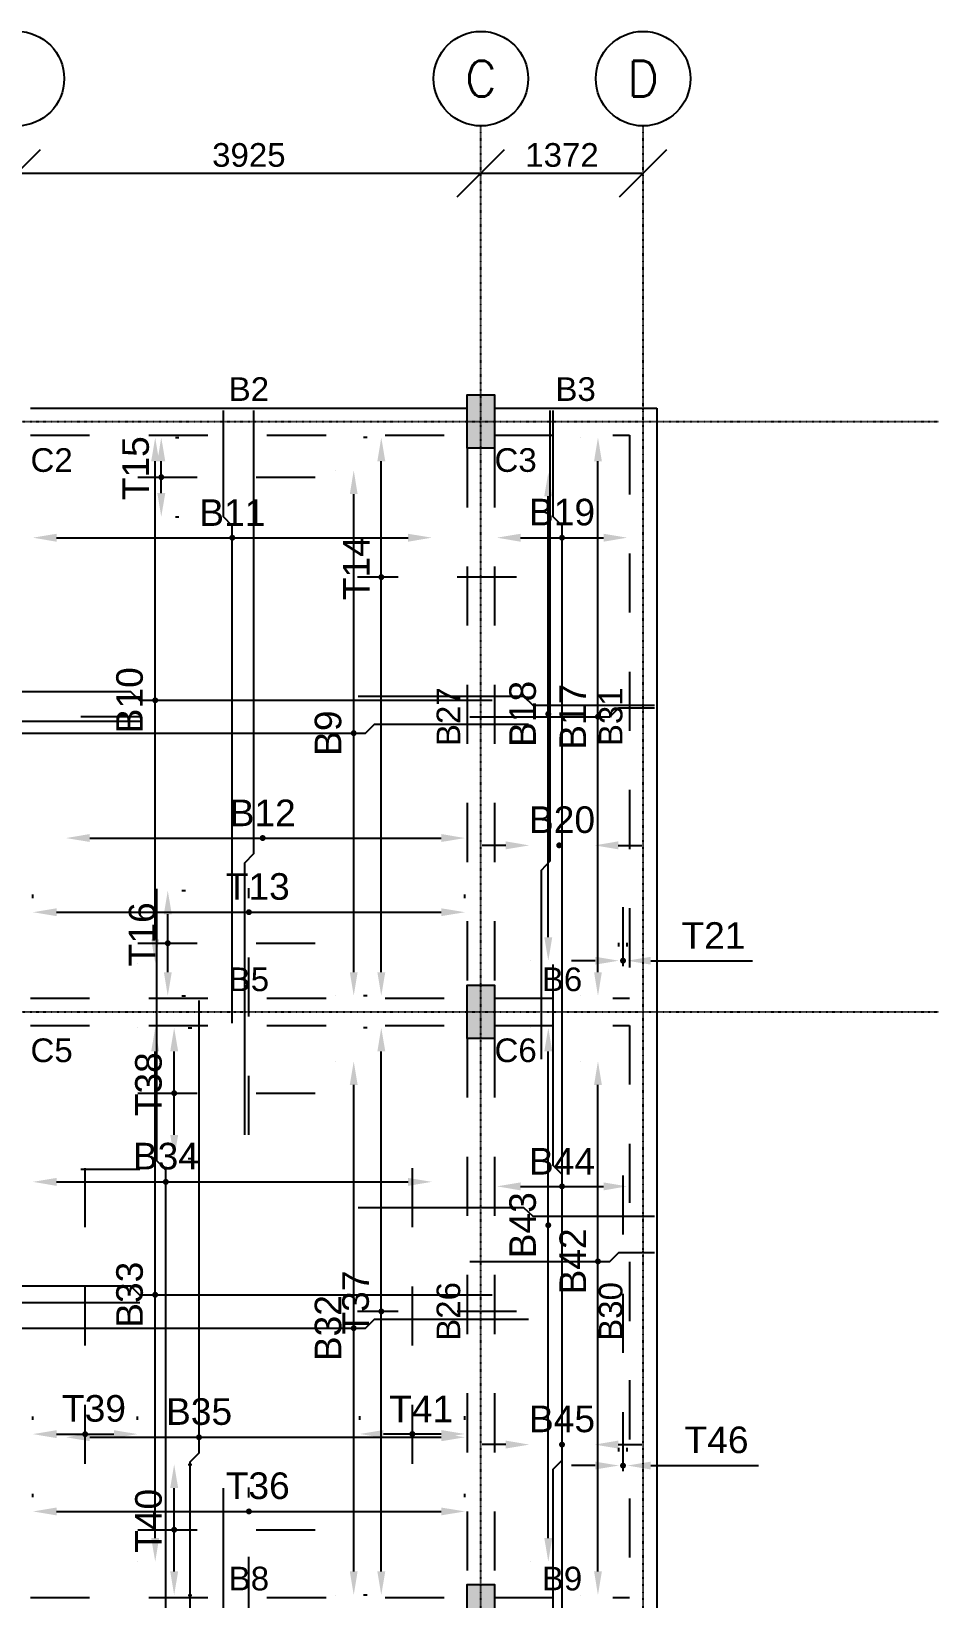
# Model space of a CAD drawing. Header units: inches. Extents: x -816171 to 9366335, y -450961 to 689132.
# Drawn here: x 6935482 to 6943157, y 270233 to 283486 of the extents above; entities that cross this region are included whole.
import ezdxf
from ezdxf.enums import TextEntityAlignment as Align

# ---------------------------------------------------------------- set-up
doc = ezdxf.new("R2010")
doc.units = ezdxf.units.IN
doc.header["$MEASUREMENT"] = 0
doc.linetypes.add('SCCenter', pattern=[1.2, 0.5, -0.3, 0.1, -0.3])
doc.linetypes.add('SCHidden', pattern=[1000, 500, -500])
for name, color, linetype in [('Beam', 3, 'Continuous'), ('Beam Nos', 7, 'Continuous'), ('Column', 2, 'Continuous'), ('Column Nos', 7, 'Continuous'), ('Dimension', 31, 'Continuous'), ('Grid Line', 8, 'Continuous'), ('Reinforcement', 130, 'Continuous')]:
    doc.layers.add(name, color=color, linetype=linetype)
doc.styles.add('SC-BBS1', font='SansSerif')
doc.styles.add('SC-BBS2', font='SansSerif')
doc.styles.add('SC-SansSerif', font='SansSerif')
doc.styles.get("Standard").update_dxf_attribs({"font": 'txt.shx'})
doc.dimstyles.new('SCBBSDimStyl', dxfattribs={"dimtxt": 225, "dimasz": 200, "dimexe": 150, "dimexo": 150, "dimgap": 100, "dimtad": 1, "dimtoh": 1, "dimdec": 0, "dimzin": 0, "dimdsep": 46, "dimtxsty": 'SC-SansSerif', "dimcen": 0.09, "dimclrd": 8, "dimclre": 8, "dimclrt": 31, "dimadec": 0, "dimazin": 0, "dimtfac": 1, "dimtdec": 0, "dimtix": 1, "dimtofl": 0, "dimtmove": 0, "dimatfit": 3, "dimfxl": 1, "dimtolj": 1, "dimtzin": 0, "dimarcsym": 0})
doc.dimstyles.new('SCGridlineDim', dxfattribs={"dimtxt": 200, "dimasz": 0.18, "dimexe": 75, "dimexo": 75, "dimgap": 50, "dimtad": 1, "dimtoh": 1, "dimdec": 0, "dimzin": 0, "dimdsep": 46, "dimtxsty": 'SC-BBS2', "dimtsz": 200, "dimcen": 0.09, "dimclrd": 8, "dimclre": 8, "dimclrt": 31, "dimadec": 0, "dimazin": 0, "dimtfac": 1, "dimtdec": 0, "dimtix": 1, "dimtofl": 0, "dimtmove": 0, "dimatfit": 3, "dimfxl": 1, "dimtolj": 1, "dimtzin": 0, "dimarcsym": 0})

# ---------------------------------------------------------------- blocks, each defined once
blk = doc.blocks.new('*D2691')
at = {"layer": 'DEFPOINTS', "color": 0, "transparency": 16777216}
for p in [(6931436, 282286), (6935360, 282286), (6935360, 282286)]:
    blk.add_point(p, dxfattribs=at)
at = {"layer": 'Grid Line', "color": 8, "lineweight": -2, "transparency": 16777216}
for p, q in [((6931236, 282086), (6931636, 282486)), ((6935160, 282086), (6935560, 282486)), ((6931436, 282286), (6935360, 282286))]:
    blk.add_line(p, q, dxfattribs=at)
at = {"layer": 'Grid Line', "color": 31, "transparency": 16777216, "insert": (6933398, 282439), "char_height": 200, "attachment_point": 5, "style": 'SC-BBS2'}
blk.add_mtext('\\A1;3924', dxfattribs=at)
blk = doc.blocks.new('*D2692')
at = {"layer": 'DEFPOINTS', "color": 0, "transparency": 16777216}
for p in [(6935360, 282286), (6939285, 282286), (6939285, 282286)]:
    blk.add_point(p, dxfattribs=at)
at = {"layer": 'Grid Line', "color": 8, "lineweight": -2, "transparency": 16777216}
for p, q in [((6935160, 282086), (6935560, 282486)), ((6939085, 282086), (6939485, 282486)), ((6935360, 282286), (6939285, 282286))]:
    blk.add_line(p, q, dxfattribs=at)
at = {"layer": 'Grid Line', "color": 31, "transparency": 16777216, "insert": (6937322, 282439), "char_height": 200, "attachment_point": 5, "style": 'SC-BBS2'}
blk.add_mtext('\\A1;3925', dxfattribs=at)
blk = doc.blocks.new('*D2693')
at = {"layer": 'DEFPOINTS', "color": 0, "transparency": 16777216}
for p in [(6939285, 282286), (6940657, 282286), (6940657, 282286)]:
    blk.add_point(p, dxfattribs=at)
at = {"layer": 'Grid Line', "color": 8, "lineweight": -2, "transparency": 16777216}
for p, q in [((6939085, 282086), (6939485, 282486)), ((6940457, 282086), (6940857, 282486)), ((6939285, 282286), (6940657, 282286))]:
    blk.add_line(p, q, dxfattribs=at)
at = {"layer": 'Grid Line', "color": 31, "transparency": 16777216, "insert": (6939971, 282439), "char_height": 200, "attachment_point": 5, "style": 'SC-BBS2'}
blk.add_mtext('\\A1;1372', dxfattribs=at)
blk = doc.blocks.new('*D2698')
at = {"layer": 'DEFPOINTS', "color": 0, "transparency": 16777216}
for p in [(6938209, 279773), (6938209, 279773), (6938209, 275330)]:
    blk.add_point(p, dxfattribs=at)
at = {"layer": 'Dimension', "color": 8, "lineweight": -2, "transparency": 16777216}
for p, q in [((6938059, 279773), (6938059, 279773)), ((6938209, 275530), (6938209, 279573)), ((6938059, 275330), (6938059, 275330))]:
    blk.add_line(p, q, dxfattribs=at)
at = {"layer": 'Dimension', "color": 8, "transparency": 16777216}
for points in [[(6938176, 279573), (6938242, 279573), (6938209, 279773)], [(6938176, 275530), (6938242, 275530), (6938209, 275330)]]:
    blk.add_solid(points, dxfattribs=at)
at = {"layer": 'Dimension', "color": 31, "transparency": 16777216, "insert": (6937993, 277551), "char_height": 225, "attachment_point": 5, "rotation": 90, "style": 'SC-SansSerif'}
blk.add_mtext('\\A1;B9', dxfattribs=at)
blk = doc.blocks.new('*D2699')
at = {"layer": 'DEFPOINTS', "color": 0, "transparency": 16777216}
for p in [(6936530, 280051), (6936530, 280051), (6936530, 275607)]:
    blk.add_point(p, dxfattribs=at)
at = {"layer": 'Dimension', "color": 8, "lineweight": -2, "transparency": 16777216}
for p, q in [((6936380, 280051), (6936380, 280051)), ((6936530, 275807), (6936530, 279851)), ((6936380, 275607), (6936380, 275607))]:
    blk.add_line(p, q, dxfattribs=at)
at = {"layer": 'Dimension', "color": 8, "transparency": 16777216}
for points in [[(6936496, 279851), (6936563, 279851), (6936530, 280051)], [(6936496, 275807), (6936563, 275807), (6936530, 275607)]]:
    blk.add_solid(points, dxfattribs=at)
at = {"layer": 'Dimension', "color": 31, "transparency": 16777216, "insert": (6936314, 277829), "char_height": 225, "attachment_point": 5, "rotation": 90, "style": 'SC-SansSerif'}
blk.add_mtext('\\A1;B10', dxfattribs=at)
blk = doc.blocks.new('*D2700')
at = {"layer": 'DEFPOINTS', "color": 0, "transparency": 16777216}
for p in [(6935495, 279204), (6938869, 279204), (6938869, 279204)]:
    blk.add_point(p, dxfattribs=at)
at = {"layer": 'Dimension', "color": 8, "lineweight": -2, "transparency": 16777216}
blk.add_line((6935695, 279204), (6938669, 279204), dxfattribs=at)
at = {"layer": 'Dimension', "color": 8, "transparency": 16777216}
for points in [[(6935695, 279237), (6935695, 279170), (6935495, 279204)], [(6938669, 279237), (6938669, 279170), (6938869, 279204)]]:
    blk.add_solid(points, dxfattribs=at)
at = {"layer": 'Dimension', "color": 31, "transparency": 16777216, "insert": (6937182, 279416), "char_height": 225, "attachment_point": 5, "style": 'SC-SansSerif'}
blk.add_mtext('\\A1;B11', dxfattribs=at)
blk = doc.blocks.new('*D2701')
at = {"layer": 'DEFPOINTS', "color": 0, "transparency": 16777216}
for p in [(6935776, 276664), (6939150, 276664), (6939150, 276664)]:
    blk.add_point(p, dxfattribs=at)
at = {"layer": 'Dimension', "color": 8, "lineweight": -2, "transparency": 16777216}
blk.add_line((6935976, 276664), (6938950, 276664), dxfattribs=at)
at = {"layer": 'Dimension', "color": 8, "transparency": 16777216}
for points in [[(6935976, 276698), (6935976, 276631), (6935776, 276664)], [(6938950, 276698), (6938950, 276631), (6939150, 276664)]]:
    blk.add_solid(points, dxfattribs=at)
at = {"layer": 'Dimension', "color": 31, "transparency": 16777216, "insert": (6937439, 276877), "char_height": 225, "attachment_point": 5, "style": 'SC-SansSerif'}
blk.add_mtext('\\A1;B12', dxfattribs=at)
blk = doc.blocks.new('*D2702')
at = {"layer": 'DEFPOINTS', "color": 0, "transparency": 16777216}
for p in [(6940275, 280051), (6940275, 280051), (6940275, 275330)]:
    blk.add_point(p, dxfattribs=at)
at = {"layer": 'Dimension', "color": 8, "lineweight": -2, "transparency": 16777216}
for p, q in [((6940125, 280051), (6940125, 280051)), ((6940275, 275530), (6940275, 279851)), ((6940125, 275330), (6940125, 275330))]:
    blk.add_line(p, q, dxfattribs=at)
at = {"layer": 'Dimension', "color": 8, "transparency": 16777216}
for points in [[(6940242, 279851), (6940308, 279851), (6940275, 280051)], [(6940242, 275530), (6940308, 275530), (6940275, 275330)]]:
    blk.add_solid(points, dxfattribs=at)
at = {"layer": 'Dimension', "color": 31, "transparency": 16777216, "insert": (6940062, 277690), "char_height": 225, "attachment_point": 5, "rotation": 90, "style": 'SC-SansSerif'}
blk.add_mtext('\\A1;B17', dxfattribs=at)
blk = doc.blocks.new('*D2703')
at = {"layer": 'DEFPOINTS', "color": 0, "transparency": 16777216}
for p in [(6939855, 279755), (6939855, 279755), (6939855, 275625)]:
    blk.add_point(p, dxfattribs=at)
at = {"layer": 'Dimension', "color": 8, "lineweight": -2, "transparency": 16777216}
for p, q in [((6939705, 279755), (6939705, 279755)), ((6939855, 275825), (6939855, 279555)), ((6939705, 275625), (6939705, 275625))]:
    blk.add_line(p, q, dxfattribs=at)
at = {"layer": 'Dimension', "color": 8, "transparency": 16777216}
for points in [[(6939821, 279555), (6939888, 279555), (6939855, 279755)], [(6939821, 275825), (6939888, 275825), (6939855, 275625)]]:
    blk.add_solid(points, dxfattribs=at)
at = {"layer": 'Dimension', "color": 31, "transparency": 16777216, "insert": (6939639, 277714), "char_height": 225, "attachment_point": 5, "rotation": 90, "style": 'SC-SansSerif'}
blk.add_mtext('\\A1;B18', dxfattribs=at)
blk = doc.blocks.new('*D2704')
at = {"layer": 'DEFPOINTS', "color": 0, "transparency": 16777216}
for p in [(6939420, 279204), (6940522, 279204), (6940522, 279204)]:
    blk.add_point(p, dxfattribs=at)
at = {"layer": 'Dimension', "color": 8, "lineweight": -2, "transparency": 16777216}
blk.add_line((6939620, 279204), (6940322, 279204), dxfattribs=at)
at = {"layer": 'Dimension', "color": 8, "transparency": 16777216}
for points in [[(6939620, 279237), (6939620, 279170), (6939420, 279204)], [(6940322, 279237), (6940322, 279170), (6940522, 279204)]]:
    blk.add_solid(points, dxfattribs=at)
at = {"layer": 'Dimension', "color": 31, "transparency": 16777216, "insert": (6939971, 279419), "char_height": 225, "attachment_point": 5, "style": 'SC-SansSerif'}
blk.add_mtext('\\A1;B19', dxfattribs=at)
blk = doc.blocks.new('*D2705')
at = {"layer": 'DEFPOINTS', "color": 0, "transparency": 16777216}
for p in [(6939695, 276602), (6940246, 276602), (6940246, 276602)]:
    blk.add_point(p, dxfattribs=at)
at = {"layer": 'Dimension', "color": 8, "lineweight": -2, "transparency": 16777216}
for p, q in [((6939495, 276602), (6939295, 276602)), ((6940446, 276602), (6940646, 276602))]:
    blk.add_line(p, q, dxfattribs=at)
at = {"layer": 'Dimension', "color": 8, "transparency": 16777216}
for points in [[(6939495, 276636), (6939495, 276569), (6939695, 276602)], [(6940446, 276636), (6940446, 276569), (6940246, 276602)]]:
    blk.add_solid(points, dxfattribs=at)
at = {"layer": 'Dimension', "color": 31, "transparency": 16777216, "insert": (6939971, 276818), "char_height": 225, "attachment_point": 5, "style": 'SC-SansSerif'}
blk.add_mtext('\\A1;B20', dxfattribs=at)
blk = doc.blocks.new('*D2710')
at = {"layer": 'DEFPOINTS', "color": 0, "transparency": 16777216}
for p in [(6938209, 274777), (6938209, 274777), (6938209, 270263)]:
    blk.add_point(p, dxfattribs=at)
at = {"layer": 'Dimension', "color": 8, "lineweight": -2, "transparency": 16777216}
for p, q in [((6938059, 274777), (6938059, 274777)), ((6938209, 270463), (6938209, 274577)), ((6938059, 270263), (6938059, 270263))]:
    blk.add_line(p, q, dxfattribs=at)
at = {"layer": 'Dimension', "color": 8, "transparency": 16777216}
for points in [[(6938176, 274577), (6938242, 274577), (6938209, 274777)], [(6938176, 270463), (6938242, 270463), (6938209, 270263)]]:
    blk.add_solid(points, dxfattribs=at)
at = {"layer": 'Dimension', "color": 31, "transparency": 16777216, "insert": (6937993, 272520), "char_height": 225, "attachment_point": 5, "rotation": 90, "style": 'SC-SansSerif'}
blk.add_mtext('\\A1;B32', dxfattribs=at)
blk = doc.blocks.new('*D2711')
at = {"layer": 'DEFPOINTS', "color": 0, "transparency": 16777216}
for p in [(6936530, 275060), (6936530, 275060), (6936530, 270545)]:
    blk.add_point(p, dxfattribs=at)
at = {"layer": 'Dimension', "color": 8, "lineweight": -2, "transparency": 16777216}
for p, q in [((6936380, 275060), (6936380, 275060)), ((6936530, 270745), (6936530, 274860)), ((6936380, 270545), (6936380, 270545))]:
    blk.add_line(p, q, dxfattribs=at)
at = {"layer": 'Dimension', "color": 8, "transparency": 16777216}
for points in [[(6936496, 274860), (6936563, 274860), (6936530, 275060)], [(6936496, 270745), (6936563, 270745), (6936530, 270545)]]:
    blk.add_solid(points, dxfattribs=at)
at = {"layer": 'Dimension', "color": 31, "transparency": 16777216, "insert": (6936314, 272802), "char_height": 225, "attachment_point": 5, "rotation": 90, "style": 'SC-SansSerif'}
blk.add_mtext('\\A1;B33', dxfattribs=at)
blk = doc.blocks.new('*D2712')
at = {"layer": 'DEFPOINTS', "color": 0, "transparency": 16777216}
for p in [(6935495, 273757), (6938869, 273757), (6938869, 273757)]:
    blk.add_point(p, dxfattribs=at)
at = {"layer": 'Dimension', "color": 8, "lineweight": -2, "transparency": 16777216}
blk.add_line((6935695, 273757), (6938669, 273757), dxfattribs=at)
at = {"layer": 'Dimension', "color": 8, "transparency": 16777216}
for points in [[(6935695, 273790), (6935695, 273723), (6935495, 273757)], [(6938669, 273790), (6938669, 273723), (6938869, 273757)]]:
    blk.add_solid(points, dxfattribs=at)
at = {"layer": 'Dimension', "color": 31, "transparency": 16777216, "insert": (6936620, 273973), "char_height": 225, "attachment_point": 5, "style": 'SC-SansSerif'}
blk.add_mtext('\\A1;B34', dxfattribs=at)
blk = doc.blocks.new('*D2713')
at = {"layer": 'DEFPOINTS', "color": 0, "transparency": 16777216}
for p in [(6935776, 271597), (6939150, 271597), (6939150, 271597)]:
    blk.add_point(p, dxfattribs=at)
at = {"layer": 'Dimension', "color": 8, "lineweight": -2, "transparency": 16777216}
blk.add_line((6935976, 271597), (6938950, 271597), dxfattribs=at)
at = {"layer": 'Dimension', "color": 8, "transparency": 16777216}
for points in [[(6935976, 271631), (6935976, 271564), (6935776, 271597)], [(6938950, 271631), (6938950, 271564), (6939150, 271597)]]:
    blk.add_solid(points, dxfattribs=at)
at = {"layer": 'Dimension', "color": 31, "transparency": 16777216, "insert": (6936901, 271813), "char_height": 225, "attachment_point": 5, "style": 'SC-SansSerif'}
blk.add_mtext('\\A1;B35', dxfattribs=at)
blk = doc.blocks.new('*D2714')
at = {"layer": 'DEFPOINTS', "color": 0, "transparency": 16777216}
for p in [(6940275, 274777), (6940275, 274777), (6940275, 270263)]:
    blk.add_point(p, dxfattribs=at)
at = {"layer": 'Dimension', "color": 8, "lineweight": -2, "transparency": 16777216}
for p, q in [((6940125, 274777), (6940125, 274777)), ((6940275, 270463), (6940275, 274577)), ((6940125, 270263), (6940125, 270263))]:
    blk.add_line(p, q, dxfattribs=at)
at = {"layer": 'Dimension', "color": 8, "transparency": 16777216}
for points in [[(6940242, 274577), (6940308, 274577), (6940275, 274777)], [(6940242, 270463), (6940308, 270463), (6940275, 270263)]]:
    blk.add_solid(points, dxfattribs=at)
at = {"layer": 'Dimension', "color": 31, "transparency": 16777216, "insert": (6940062, 273084), "char_height": 225, "attachment_point": 5, "rotation": 90, "style": 'SC-SansSerif'}
blk.add_mtext('\\A1;B42', dxfattribs=at)
blk = doc.blocks.new('*D2715')
at = {"layer": 'DEFPOINTS', "color": 0, "transparency": 16777216}
for p in [(6939855, 275060), (6939855, 275060), (6939855, 270545)]:
    blk.add_point(p, dxfattribs=at)
at = {"layer": 'Dimension', "color": 8, "lineweight": -2, "transparency": 16777216}
for p, q in [((6939705, 275060), (6939705, 275060)), ((6939855, 270745), (6939855, 274860)), ((6939705, 270545), (6939705, 270545))]:
    blk.add_line(p, q, dxfattribs=at)
at = {"layer": 'Dimension', "color": 8, "transparency": 16777216}
for points in [[(6939821, 274860), (6939888, 274860), (6939855, 275060)], [(6939821, 270745), (6939888, 270745), (6939855, 270545)]]:
    blk.add_solid(points, dxfattribs=at)
at = {"layer": 'Dimension', "color": 31, "transparency": 16777216, "insert": (6939639, 273390), "char_height": 225, "attachment_point": 5, "rotation": 90, "style": 'SC-SansSerif'}
blk.add_mtext('\\A1;B43', dxfattribs=at)
blk = doc.blocks.new('*D2716')
at = {"layer": 'DEFPOINTS', "color": 0, "transparency": 16777216}
for p in [(6939420, 273719), (6940522, 273719), (6940522, 273719)]:
    blk.add_point(p, dxfattribs=at)
at = {"layer": 'Dimension', "color": 8, "lineweight": -2, "transparency": 16777216}
blk.add_line((6939620, 273719), (6940322, 273719), dxfattribs=at)
at = {"layer": 'Dimension', "color": 8, "transparency": 16777216}
for points in [[(6939620, 273752), (6939620, 273685), (6939420, 273719)], [(6940322, 273752), (6940322, 273685), (6940522, 273719)]]:
    blk.add_solid(points, dxfattribs=at)
at = {"layer": 'Dimension', "color": 31, "transparency": 16777216, "insert": (6939971, 273931), "char_height": 225, "attachment_point": 5, "style": 'SC-SansSerif'}
blk.add_mtext('\\A1;B44', dxfattribs=at)
blk = doc.blocks.new('*D2717')
at = {"layer": 'DEFPOINTS', "color": 0, "transparency": 16777216}
for p in [(6939695, 271535), (6940246, 271535), (6940246, 271535)]:
    blk.add_point(p, dxfattribs=at)
at = {"layer": 'Dimension', "color": 8, "lineweight": -2, "transparency": 16777216}
for p, q in [((6939495, 271535), (6939295, 271535)), ((6940446, 271535), (6940646, 271535))]:
    blk.add_line(p, q, dxfattribs=at)
at = {"layer": 'Dimension', "color": 8, "transparency": 16777216}
for points in [[(6939495, 271569), (6939495, 271502), (6939695, 271535)], [(6940446, 271569), (6940446, 271502), (6940246, 271535)]]:
    blk.add_solid(points, dxfattribs=at)
at = {"layer": 'Dimension', "color": 31, "transparency": 16777216, "insert": (6939971, 271751), "char_height": 225, "attachment_point": 5, "style": 'SC-SansSerif'}
blk.add_mtext('\\A1;B45', dxfattribs=at)
blk = doc.blocks.new('*D2685')
at = {"layer": 'DEFPOINTS', "color": 0, "transparency": 16777216}
for p in [(6935495, 276007), (6939150, 276037), (6939150, 276007)]:
    blk.add_point(p, dxfattribs=at)
at = {"layer": 'Dimension', "color": 8, "lineweight": -2, "transparency": 16777216}
for p, q in [((6935495, 276157), (6935495, 276187)), ((6939150, 276157), (6939150, 276187)), ((6935695, 276037), (6938950, 276037))]:
    blk.add_line(p, q, dxfattribs=at)
at = {"layer": 'Dimension', "color": 8, "transparency": 16777216}
for points in [[(6935695, 276070), (6935695, 276004), (6935495, 276037)], [(6938950, 276070), (6938950, 276004), (6939150, 276037)]]:
    blk.add_solid(points, dxfattribs=at)
at = {"layer": 'Dimension', "color": 31, "transparency": 16777216, "insert": (6937397, 276253), "char_height": 225, "attachment_point": 5, "style": 'SC-SansSerif'}
blk.add_mtext('\\A1;T13', dxfattribs=at)
blk = doc.blocks.new('*D2686')
at = {"layer": 'DEFPOINTS', "color": 0, "transparency": 16777216}
for p in [(6938442, 280051), (6938472, 280051), (6938472, 275330)]:
    blk.add_point(p, dxfattribs=at)
at = {"layer": 'Dimension', "color": 8, "lineweight": -2, "transparency": 16777216}
for p, q in [((6938322, 280051), (6938292, 280051)), ((6938442, 275530), (6938442, 279851)), ((6938322, 275330), (6938292, 275330))]:
    blk.add_line(p, q, dxfattribs=at)
at = {"layer": 'Dimension', "color": 8, "transparency": 16777216}
for points in [[(6938409, 279851), (6938476, 279851), (6938442, 280051)], [(6938409, 275530), (6938476, 275530), (6938442, 275330)]]:
    blk.add_solid(points, dxfattribs=at)
at = {"layer": 'Dimension', "color": 31, "transparency": 16777216, "insert": (6938230, 278945), "char_height": 225, "attachment_point": 5, "rotation": 90, "style": 'SC-SansSerif'}
blk.add_mtext('\\A1;T14', dxfattribs=at)
blk = doc.blocks.new('*D2725')
at = {"layer": 'DEFPOINTS', "color": 0, "transparency": 16777216}
for p in [(6935495, 270940), (6939150, 270970), (6939150, 270940)]:
    blk.add_point(p, dxfattribs=at)
at = {"layer": 'Dimension', "color": 8, "lineweight": -2, "transparency": 16777216}
for p, q in [((6935495, 271090), (6935495, 271120)), ((6939150, 271090), (6939150, 271120)), ((6935695, 270970), (6938950, 270970))]:
    blk.add_line(p, q, dxfattribs=at)
at = {"layer": 'Dimension', "color": 8, "transparency": 16777216}
for points in [[(6935695, 271003), (6935695, 270937), (6935495, 270970)], [(6938950, 271003), (6938950, 270937), (6939150, 270970)]]:
    blk.add_solid(points, dxfattribs=at)
at = {"layer": 'Dimension', "color": 31, "transparency": 16777216, "insert": (6937397, 271186), "char_height": 225, "attachment_point": 5, "style": 'SC-SansSerif'}
blk.add_mtext('\\A1;T36', dxfattribs=at)
blk = doc.blocks.new('*D2726')
at = {"layer": 'DEFPOINTS', "color": 0, "transparency": 16777216}
for p in [(6938442, 275060), (6938472, 275060), (6938472, 270263)]:
    blk.add_point(p, dxfattribs=at)
at = {"layer": 'Dimension', "color": 8, "lineweight": -2, "transparency": 16777216}
for p, q in [((6938322, 275060), (6938292, 275060)), ((6938442, 270463), (6938442, 274860)), ((6938322, 270263), (6938292, 270263))]:
    blk.add_line(p, q, dxfattribs=at)
at = {"layer": 'Dimension', "color": 8, "transparency": 16777216}
for points in [[(6938409, 274860), (6938476, 274860), (6938442, 275060)], [(6938409, 270463), (6938476, 270463), (6938442, 270263)]]:
    blk.add_solid(points, dxfattribs=at)
at = {"layer": 'Dimension', "color": 31, "transparency": 16777216, "insert": (6938226, 272736), "char_height": 225, "attachment_point": 5, "rotation": 90, "style": 'SC-SansSerif'}
blk.add_mtext('\\A1;T37', dxfattribs=at)
blk = doc.blocks.new('*D2736')
at = {"layer": 'DEFPOINTS', "color": 0, "transparency": 16777216}
for p in [(6936551, 280051), (6936581, 280051), (6936551, 279381)]:
    blk.add_point(p, dxfattribs=at)
at = {"layer": 'Dimension', "color": 8, "lineweight": -2, "transparency": 16777216}
for p, q in [((6936701, 280051), (6936731, 280051)), ((6936581, 279581), (6936581, 279851)), ((6936701, 279381), (6936731, 279381))]:
    blk.add_line(p, q, dxfattribs=at)
at = {"layer": 'Dimension', "color": 8, "transparency": 16777216}
for points in [[(6936548, 279851), (6936615, 279851), (6936581, 280051)], [(6936548, 279581), (6936615, 279581), (6936581, 279381)]]:
    blk.add_solid(points, dxfattribs=at)
at = {"layer": 'Dimension', "color": 31, "transparency": 16777216, "insert": (6936365, 279791), "char_height": 225, "attachment_point": 5, "rotation": 90, "style": 'SC-SansSerif'}
blk.add_mtext('\\A1;T15', dxfattribs=at)
blk = doc.blocks.new('*D2737')
at = {"layer": 'DEFPOINTS', "color": 0, "transparency": 16777216}
for p in [(6936606, 276220), (6936636, 276220), (6936606, 275330)]:
    blk.add_point(p, dxfattribs=at)
at = {"layer": 'Dimension', "color": 8, "lineweight": -2, "transparency": 16777216}
for p, q in [((6936756, 276220), (6936786, 276220)), ((6936636, 275530), (6936636, 276020)), ((6936756, 275330), (6936786, 275330))]:
    blk.add_line(p, q, dxfattribs=at)
at = {"layer": 'Dimension', "color": 8, "transparency": 16777216}
for points in [[(6936603, 276020), (6936670, 276020), (6936636, 276220)], [(6936603, 275530), (6936670, 275530), (6936636, 275330)]]:
    blk.add_solid(points, dxfattribs=at)
at = {"layer": 'Dimension', "color": 31, "transparency": 16777216, "insert": (6936420, 275850), "char_height": 225, "attachment_point": 5, "rotation": 90, "style": 'SC-SansSerif'}
blk.add_mtext('\\A1;T16', dxfattribs=at)
blk = doc.blocks.new('*D2738')
at = {"layer": 'DEFPOINTS', "color": 0, "transparency": 16777216}
for p in [(6940452, 275597), (6940522, 275627), (6940522, 275597)]:
    blk.add_point(p, dxfattribs=at)
at = {"layer": 'Dimension', "color": 8, "lineweight": -2, "transparency": 16777216}
for p, q in [((6940452, 275747), (6940452, 275777)), ((6940522, 275747), (6940522, 275777)), ((6940252, 275627), (6940052, 275627)), ((6940722, 275627), (6941583, 275627))]:
    blk.add_line(p, q, dxfattribs=at)
at = {"layer": 'Dimension', "color": 8, "transparency": 16777216}
for points in [[(6940252, 275660), (6940252, 275594), (6940452, 275627)], [(6940722, 275660), (6940722, 275594), (6940522, 275627)]]:
    blk.add_solid(points, dxfattribs=at)
at = {"layer": 'Dimension', "color": 31, "transparency": 16777216, "insert": (6941252, 275840), "char_height": 225, "attachment_point": 5, "style": 'SC-SansSerif'}
blk.add_mtext('\\A1;T21', dxfattribs=at)
blk = doc.blocks.new('*D2743')
at = {"layer": 'DEFPOINTS', "color": 0, "transparency": 16777216}
for p in [(6936660, 275060), (6936690, 275060), (6936660, 273954)]:
    blk.add_point(p, dxfattribs=at)
at = {"layer": 'Dimension', "color": 8, "lineweight": -2, "transparency": 16777216}
for p, q in [((6936810, 275060), (6936840, 275060)), ((6936690, 274154), (6936690, 274860)), ((6936810, 273954), (6936840, 273954))]:
    blk.add_line(p, q, dxfattribs=at)
at = {"layer": 'Dimension', "color": 8, "transparency": 16777216}
for points in [[(6936657, 274860), (6936724, 274860), (6936690, 275060)], [(6936657, 274154), (6936724, 274154), (6936690, 273954)]]:
    blk.add_solid(points, dxfattribs=at)
at = {"layer": 'Dimension', "color": 31, "transparency": 16777216, "insert": (6936474, 274582), "char_height": 225, "attachment_point": 5, "rotation": 90, "style": 'SC-SansSerif'}
blk.add_mtext('\\A1;T38', dxfattribs=at)
blk = doc.blocks.new('*D2744')
at = {"layer": 'DEFPOINTS', "color": 0, "transparency": 16777216}
for p in [(6935495, 271594), (6936380, 271624), (6936380, 271594)]:
    blk.add_point(p, dxfattribs=at)
at = {"layer": 'Dimension', "color": 8, "lineweight": -2, "transparency": 16777216}
for p, q in [((6935495, 271744), (6935495, 271774)), ((6936380, 271744), (6936380, 271774)), ((6935695, 271624), (6936180, 271624))]:
    blk.add_line(p, q, dxfattribs=at)
at = {"layer": 'Dimension', "color": 8, "transparency": 16777216}
for points in [[(6935695, 271657), (6935695, 271590), (6935495, 271624)], [(6936180, 271657), (6936180, 271590), (6936380, 271624)]]:
    blk.add_solid(points, dxfattribs=at)
at = {"layer": 'Dimension', "color": 31, "transparency": 16777216, "insert": (6936012, 271840), "char_height": 225, "attachment_point": 5, "style": 'SC-SansSerif'}
blk.add_mtext('\\A1;T39', dxfattribs=at)
blk = doc.blocks.new('*D2745')
at = {"layer": 'DEFPOINTS', "color": 0, "transparency": 16777216}
for p in [(6936660, 271368), (6936690, 271368), (6936660, 270263)]:
    blk.add_point(p, dxfattribs=at)
at = {"layer": 'Dimension', "color": 8, "lineweight": -2, "transparency": 16777216}
for p, q in [((6936810, 271368), (6936840, 271368)), ((6936690, 270463), (6936690, 271168)), ((6936810, 270263), (6936840, 270263))]:
    blk.add_line(p, q, dxfattribs=at)
at = {"layer": 'Dimension', "color": 8, "transparency": 16777216}
for points in [[(6936657, 271168), (6936724, 271168), (6936690, 271368)], [(6936657, 270463), (6936724, 270463), (6936690, 270263)]]:
    blk.add_solid(points, dxfattribs=at)
at = {"layer": 'Dimension', "color": 31, "transparency": 16777216, "insert": (6936474, 270890), "char_height": 225, "attachment_point": 5, "rotation": 90, "style": 'SC-SansSerif'}
blk.add_mtext('\\A1;T40', dxfattribs=at)
blk = doc.blocks.new('*D2746')
at = {"layer": 'DEFPOINTS', "color": 0, "transparency": 16777216}
for p in [(6938260, 271595), (6939150, 271625), (6939150, 271595)]:
    blk.add_point(p, dxfattribs=at)
at = {"layer": 'Dimension', "color": 8, "lineweight": -2, "transparency": 16777216}
for p, q in [((6938260, 271745), (6938260, 271775)), ((6939150, 271745), (6939150, 271775)), ((6938460, 271625), (6938950, 271625))]:
    blk.add_line(p, q, dxfattribs=at)
at = {"layer": 'Dimension', "color": 8, "transparency": 16777216}
for points in [[(6938460, 271658), (6938460, 271592), (6938260, 271625)], [(6938950, 271658), (6938950, 271592), (6939150, 271625)]]:
    blk.add_solid(points, dxfattribs=at)
at = {"layer": 'Dimension', "color": 31, "transparency": 16777216, "insert": (6938780, 271837), "char_height": 225, "attachment_point": 5, "style": 'SC-SansSerif'}
blk.add_mtext('\\A1;T41', dxfattribs=at)
blk = doc.blocks.new('*D2747')
at = {"layer": 'DEFPOINTS', "color": 0, "transparency": 16777216}
for p in [(6940452, 271328), (6940522, 271358), (6940522, 271328)]:
    blk.add_point(p, dxfattribs=at)
at = {"layer": 'Dimension', "color": 8, "lineweight": -2, "transparency": 16777216}
for p, q in [((6940452, 271478), (6940452, 271508)), ((6940522, 271478), (6940522, 271508)), ((6940252, 271358), (6940052, 271358)), ((6940722, 271358), (6941634, 271358))]:
    blk.add_line(p, q, dxfattribs=at)
at = {"layer": 'Dimension', "color": 8, "transparency": 16777216}
for points in [[(6940252, 271391), (6940252, 271325), (6940452, 271358)], [(6940722, 271391), (6940722, 271325), (6940522, 271358)]]:
    blk.add_solid(points, dxfattribs=at)
at = {"layer": 'Dimension', "color": 31, "transparency": 16777216, "insert": (6941278, 271574), "char_height": 225, "attachment_point": 5, "style": 'SC-SansSerif'}
blk.add_mtext('\\A1;T46', dxfattribs=at)

msp = doc.modelspace()

# ---------------------------------------------------------------- hatches: boundary and pattern name
at = {"layer": 'Column'}
for points in [[(6939399.9147, 279960.52709), (6939169.9147, 279960.52709), (6939169.9147, 280410.52709), (6939399.9147, 280410.52709)], [(6939399.9147, 274969.52709), (6939169.9147, 274969.52709), (6939169.9147, 275419.52709), (6939399.9147, 275419.52709)], [(6939399.9147, 269902.52709), (6939169.9147, 269902.52709), (6939169.9147, 270352.52709), (6939399.9147, 270352.52709)]]:
    msp.add_hatch(color=256, dxfattribs=at).paths.add_polyline_path(points, flags=0)

# ---------------------------------------------------------------- linework, layer by layer
at = {"layer": 'Beam'}
for p, q in [((6935474.9147, 280300.52709), (6939169.9147, 280300.52709)), ((6939399.9147, 280300.52709), (6940771.9147, 280300.52709)), ((6940771.9147, 280300.52709), (6940771.9147, 275079.52709)), ((6940771.9147, 275194.52709), (6940771.9147, 270012.52709))]:
    msp.add_line(p, q, dxfattribs=at)
at = {"layer": 'Beam', "linetype": 'SCHidden'}
for p, q in [((6935474.9147, 280070.52709), (6939169.9147, 280070.52709)), ((6939399.9147, 280070.52709), (6940541.9147, 280070.52709)), ((6940541.9147, 280070.52709), (6940541.9147, 275309.52709)), ((6939169.9147, 279960.52709), (6939169.9147, 275419.52709)), ((6939399.9147, 279960.52709), (6939399.9147, 275419.52709)), ((6935474.9147, 275309.52709), (6939169.9147, 275309.52709)), ((6939399.9147, 275309.52709), (6940541.9147, 275309.52709)), ((6935474.9147, 275079.52709), (6939169.9147, 275079.52709)), ((6939399.9147, 275079.52709), (6940541.9147, 275079.52709)), ((6940541.9147, 275079.52709), (6940541.9147, 270242.52709)), ((6939169.9147, 274969.52709), (6939169.9147, 270352.52709)), ((6939399.9147, 274969.52709), (6939399.9147, 270352.52709)), ((6935474.9147, 270242.52709), (6939169.9147, 270242.52709)), ((6939399.9147, 270242.52709), (6940541.9147, 270242.52709))]:
    msp.add_line(p, q, dxfattribs=at)
at = {"layer": 'Column'}
for points in [[(6939399.9147, 279960.52709), (6939169.9147, 279960.52709), (6939169.9147, 280410.52709), (6939399.9147, 280410.52709)], [(6939399.9147, 274969.52709), (6939169.9147, 274969.52709), (6939169.9147, 275419.52709), (6939399.9147, 275419.52709)], [(6939399.9147, 269902.52709), (6939169.9147, 269902.52709), (6939169.9147, 270352.52709), (6939399.9147, 270352.52709)]]:
    msp.add_lwpolyline(points, close=True, dxfattribs=at)
at = {"layer": 'Grid Line', "linetype": 'SCCenter'}
for p, q in [((6939284.9147, 260997.52709), (6939284.9147, 282685.52709)), ((6940656.9147, 260997.52709), (6940656.9147, 282685.52709)), ((6928935.9147, 280185.52709), (6943156.9147, 280185.52709)), ((6928935.9147, 275194.52709), (6943156.9147, 275194.52709))]:
    msp.add_line(p, q, dxfattribs=at)
at = {"layer": 'Grid Line'}
for centre in [(6935359.9147, 283085.52709), (6939284.9147, 283085.52709), (6940656.9147, 283085.52709)]:
    msp.add_circle(centre, 400, dxfattribs=at)
at = {"layer": 'Reinforcement', "linetype": 'SCHidden'}
for p, q in [((6936383.9147, 279715.60169), (6938255.9147, 279715.60169)), ((6939584.9147, 278870.27709), (6938239.9147, 278870.27709)), ((6936399.9147, 277690.02709), (6934314.9147, 277690.02709)), ((6940486.9893, 275579.67629), (6940486.9893, 276486.52709)), ((6937322.4147, 274154.52709), (6937322.4147, 276239.52709)), ((6936383.9147, 275774.52709), (6938255.9147, 275774.52709)), ((6936383.9147, 274506.60169), (6938255.9147, 274506.60169)), ((6935937.4147, 271372.37789), (6935937.4147, 273949.67629)), ((6938704.9147, 271372.37789), (6938704.9147, 273949.67629)), ((6936399.9147, 273860.27709), (6934314.9147, 273860.27709)), ((6940486.9893, 271310.37789), (6940486.9893, 273911.67629)), ((6939584.9147, 272661.02709), (6938239.9147, 272661.02709)), ((6937322.4147, 269087.52709), (6937322.4147, 271172.52709)), ((6936383.9147, 270815.45249), (6938255.9147, 270815.45249))]:
    msp.add_line(p, q, dxfattribs=at)
at = {"layer": 'Reinforcement'}
for points in [[(6937181.83778, 275099.52709), (6937181.83778, 279303.52709), (6937106.83778, 279380.6763), (6937106.83778, 280280.6763)], [(6937288.9732, 274155.37789), (6937288.9732, 276455.37789), (6937363.9732, 276532.52709), (6937363.9732, 280280.52709)], [(6939796.8964, 274793.37789), (6939796.8964, 276393.37789), (6939871.8964, 276470.52709), (6939871.8964, 280280.52709)], [(6939970.9147, 275099.52709), (6939970.9147, 279303.52709), (6939895.9147, 279380.6763), (6939895.9147, 280280.6763)], [(6934320.7655, 277903.88009), (6936320.7655, 277903.88009), (6936397.9147, 277828.88009), (6939379.9147, 277828.88009)], [(6938245.7655, 277864.04539), (6939645.7655, 277864.04539), (6939722.9147, 277789.04539), (6940751.9147, 277789.04539)], [(6931340.9147, 277577.62233), (6934321.4147, 277577.62233), (6934398.56391, 277652.62233), (6936399.06391, 277652.62233)], [(6939189.9147, 277690.02709), (6940374.9147, 277690.02709), (6940452.06391, 277765.02709), (6940752.06391, 277765.02709)], [(6935264.9147, 277551.17415), (6938308.9147, 277551.17415), (6938386.06391, 277626.17415), (6939686.06391, 277626.17415)], [(6936619.53009, 270032.52709), (6936619.53009, 273856.52709), (6936544.53009, 273933.6763), (6936544.53009, 276233.6763)], [(6939970.9147, 270032.52709), (6939970.9147, 273818.52709), (6939895.9147, 273895.6763), (6939895.9147, 275595.6763)], [(6936825.6839, 269088.37789), (6936825.6839, 271388.37789), (6936900.6839, 271465.52709), (6936900.6839, 275289.52709)], [(6939895.9147, 269726.37789), (6939895.9147, 271326.37789), (6939970.9147, 271403.52709), (6939970.9147, 275289.52709)], [(6938245.7655, 273540.48669), (6939645.7655, 273540.48669), (6939722.9147, 273465.48669), (6940751.9147, 273465.48669)], [(6939189.9147, 273084.2918), (6940374.9147, 273084.2918), (6940452.06391, 273159.2918), (6940752.06391, 273159.2918)], [(6934320.7655, 272877.11539), (6936320.7655, 272877.11539), (6936397.9147, 272802.11539), (6939379.9147, 272802.11539)], [(6931340.9147, 272661.02709), (6934321.4147, 272661.02709), (6934398.56391, 272736.02709), (6936399.06391, 272736.02709)], [(6935264.9147, 272519.93886), (6938308.9147, 272519.93886), (6938386.06391, 272594.93886), (6939686.06391, 272594.93886)], [(6937181.83778, 265536.52709), (6937181.83778, 268889.52709), (6937106.83778, 268966.6763), (6937106.83778, 271166.6763)], [(6939970.9147, 265536.52709), (6939970.9147, 268951.52709), (6939895.9147, 269028.6763), (6939895.9147, 270528.6763)]]:
    msp.add_lwpolyline(points, dxfattribs=at)
at = {"layer": 'Reinforcement', "color": 8, "const_width": 25}
for points in [[(6936568.8774, 279715.60169, 1), (6936593.8774, 279715.60169, 1)], [(6937169.3378, 279203.52709, 1), (6937194.3378, 279203.52709, 1)], [(6939958.4147, 279203.52709, 1), (6939983.4147, 279203.52709, 1)], [(6938429.9147, 278870.27709, 1), (6938454.9147, 278870.27709, 1)], [(6936517.2655, 277828.88009, 1), (6936542.2655, 277828.88009, 1)], [(6939842.2655, 277714.04539, 1), (6939867.2655, 277714.04539, 1)], [(6940262.4147, 277690.02709, 1), (6940287.4147, 277690.02709, 1)], [(6938196.4147, 277551.17419, 1), (6938221.4147, 277551.17419, 1)], [(6937426.4732, 276664.37789, 1), (6937451.4732, 276664.37789, 1)], [(6939934.3964, 276602.37789, 1), (6939959.3964, 276602.37789, 1)], [(6937309.9147, 276037.02709, 1), (6937334.9147, 276037.02709, 1)], [(6936623.9147, 275774.52709, 1), (6936648.9147, 275774.52709, 1)], [(6940474.4893, 275627.13899, 1), (6940499.4893, 275627.13899, 1)], [(6936677.8774, 274506.60169, 1), (6936702.8774, 274506.60169, 1)], [(6936607.0301, 273756.52709, 1), (6936632.0301, 273756.52709, 1)], [(6939958.4147, 273718.52709, 1), (6939983.4147, 273718.52709, 1)], [(6939842.2655, 273390.48669, 1), (6939867.2655, 273390.48669, 1)], [(6940262.4147, 273084.29179, 1), (6940287.4147, 273084.29179, 1)], [(6936517.2655, 272802.11539, 1), (6936542.2655, 272802.11539, 1)], [(6938429.9147, 272661.02709, 1), (6938454.9147, 272661.02709, 1)], [(6938196.4147, 272519.93889, 1), (6938221.4147, 272519.93889, 1)], [(6935924.9147, 271623.62789, 1), (6935949.9147, 271623.62789, 1)], [(6936888.1839, 271597.37789, 1), (6936913.1839, 271597.37789, 1)], [(6938692.4147, 271624.87789, 1), (6938717.4147, 271624.87789, 1)], [(6939958.4147, 271535.37789, 1), (6939983.4147, 271535.37789, 1)], [(6940474.4893, 271357.84059, 1), (6940499.4893, 271357.84059, 1)], [(6937309.9147, 270970.02709, 1), (6937334.9147, 270970.02709, 1)], [(6936677.8774, 270815.45249, 1), (6936702.8774, 270815.45249, 1)]]:
    msp.add_lwpolyline(points, format="xyb", close=True, dxfattribs=at)

# ---------------------------------------------------------------- texts
at = {"layer": 'Beam Nos', "style": 'SC-BBS1'}
for s, p in [('B2', (6937322.4147, 280300.52709)), ('B3', (6940085.9147, 280300.52709)), ('B5', (6937322.4147, 275309.52709)), ('B6', (6939970.9147, 275309.52709)), ('B8', (6937322.4147, 270242.52709)), ('B9', (6939970.9147, 270242.52709))]:
    msp.add_text(s, height=200, dxfattribs=at).set_placement(p, align=Align.BOTTOM_CENTER)
for s, p in [('B27', (6939169.9147, 277690.02709)), ('B31', (6940541.9147, 277690.02709)), ('B26', (6939169.9147, 272661.02709)), ('B30', (6940541.9147, 272661.02709))]:
    msp.add_text(s, height=200, rotation=90, dxfattribs=at).set_placement(p, align=Align.BOTTOM_CENTER)
at = {"layer": 'Column Nos', "style": 'SC-BBS2'}
for s, p in [('C2', (6935474.9147, 279960.52709)), ('C3', (6939399.9147, 279960.52709)), ('C5', (6935474.9147, 274969.52709)), ('C6', (6939399.9147, 274969.52709))]:
    msp.add_text(s, height=200, dxfattribs=at).set_placement(p, align=Align.TOP_LEFT)
at = {"layer": 'Grid Line'}
for s, p in [('C', (6939284.9147, 283085.52709)), ('D', (6940656.9147, 283085.52709))]:
    msp.add_text(s, height=300, dxfattribs=at).set_placement(p, align=Align.MIDDLE)

# ---------------------------------------------------------------- dimensions: what is measured, and where the dimension line sits
at = {"layer": 'Dimension'}
for base, p1, p2, angle, text, picture, middle in [((6936529.7655, 280050.52709), (6936529.7655, 275607.23289), (6936529.7655, 280050.52709), 90, 'B10', '*D2699', (6936529.7655, 277828.88009)), ((6936581.3774, 280050.52709), (6936551.3774, 279380.67629), (6936551.3774, 280050.52709), 90, 'T15', '*D2736', (6936581.3774, 279790.60169)), ((6938442.4147, 280050.52709), (6938472.4147, 275329.52709), (6938472.4147, 280050.52709), 90, 'T14', '*D2686', (6938442.4147, 278945.27709)), ((6940274.9147, 280050.52709), (6940274.9147, 275329.52709), (6940274.9147, 280050.52709), 90, 'B17', '*D2702', (6940274.9147, 277690.02709)), ((6938208.9147, 279772.82119), (6938208.9147, 275329.52709), (6938208.9147, 279772.82119), 90, 'B9', '*D2698', (6938208.9147, 277551.17419)), ((6939854.7655, 279755.46459), (6939854.7655, 275624.58959), (6939854.7655, 279755.46459), 90, 'B18', '*D2703', (6939854.7655, 277714.04539)), ((6938868.7609, 279203.52709), (6935494.9147, 279203.52709), (6938868.7609, 279203.52709), 0, 'B11', '*D2700', (6937181.8378, 279203.52709)), ((6940521.9147, 279203.52709), (6939419.9147, 279203.52709), (6940521.9147, 279203.52709), 0, 'B19', '*D2704', (6939970.9147, 279203.52709)), ((6939149.9147, 276664.37789), (6935776.0685, 276664.37789), (6939149.9147, 276664.37789), 0, 'B12', '*D2701', (6937438.9732, 276664.37789)), ((6940246.4147, 276602.37789), (6939695.4147, 276602.37789), (6940246.4147, 276602.37789), 0, 'B20', '*D2705', (6939970.9147, 276602.37789)), ((6939149.9147, 276037.02709), (6935494.9147, 276007.02709), (6939149.9147, 276007.02709), 0, 'T13', '*D2685', (6937397.4147, 276037.02709)), ((6936636.4147, 276219.52709), (6936606.4147, 275329.52709), (6936606.4147, 276219.52709), 90, 'T16', '*D2737', (6936636.4147, 275849.52709)), ((6940521.9147, 275627.13899), (6940452.0639, 275597.13899), (6940521.9147, 275597.13899), 0, 'T21', '*D2738', (6941252.31594, 275627.13899)), ((6936529.7655, 275059.52709), (6936529.7655, 270544.70359), (6936529.7655, 275059.52709), 90, 'B33', '*D2711', (6936529.7655, 272802.11539)), ((6936690.3774, 275059.52709), (6936660.3774, 273953.67629), (6936660.3774, 275059.52709), 90, 'T38', '*D2743', (6936690.3774, 274581.60169)), ((6938442.4147, 275059.52709), (6938472.4147, 270262.52709), (6938472.4147, 275059.52709), 90, 'T37', '*D2726', (6938442.4147, 272736.02709)), ((6939854.7655, 275059.52709), (6939854.7655, 270544.70359), (6939854.7655, 275059.52709), 90, 'B43', '*D2715', (6939854.7655, 273390.48669)), ((6938208.9147, 274777.35059), (6938208.9147, 270262.52709), (6938208.9147, 274777.35059), 90, 'B32', '*D2710', (6938208.9147, 272519.93889)), ((6940274.9147, 274777.35059), (6940274.9147, 270262.52709), (6940274.9147, 274777.35059), 90, 'B42', '*D2714', (6940274.9147, 273084.29179)), ((6938868.7609, 273756.52709), (6935494.9147, 273756.52709), (6938868.7609, 273756.52709), 0, 'B34', '*D2712', (6936619.5301, 273756.52709)), ((6940521.9147, 273718.52709), (6939419.9147, 273718.52709), (6940521.9147, 273718.52709), 0, 'B44', '*D2716', (6939970.9147, 273718.52709)), ((6936379.9147, 271623.62789), (6935494.9147, 271593.62789), (6936379.9147, 271593.62789), 0, 'T39', '*D2744', (6936012.4147, 271623.62789)), ((6939149.9147, 271597.37789), (6935776.0685, 271597.37789), (6939149.9147, 271597.37789), 0, 'B35', '*D2713', (6936900.6839, 271597.37789)), ((6939149.9147, 271624.87789), (6938259.9147, 271594.87789), (6939149.9147, 271594.87789), 0, 'T41', '*D2746', (6938779.9147, 271624.87789)), ((6940246.4147, 271535.37789), (6939695.4147, 271535.37789), (6940246.4147, 271535.37789), 0, 'B45', '*D2717', (6939970.9147, 271535.37789)), ((6940521.9147, 271357.84059), (6940452.0639, 271327.84059), (6940521.9147, 271327.84059), 0, 'T46', '*D2747', (6941278.08754, 271357.84059)), ((6939149.9147, 270970.02709), (6935494.9147, 270940.02709), (6939149.9147, 270940.02709), 0, 'T36', '*D2725', (6937397.4147, 270970.02709)), ((6936690.3774, 271368.37789), (6936660.3774, 270262.52709), (6936660.3774, 271368.37789), 90, 'T40', '*D2745', (6936690.3774, 270890.45249))]:
    dim = msp.add_linear_dim(base=base, p1=p1, p2=p2, angle=angle, text=text, dimstyle='SCBBSDimStyl', override={"dimjust": 0}, dxfattribs=at)
    dim.commit()
    dim.dimension.update_dxf_attribs({"geometry": picture, "text_midpoint": middle, "dimtype": 161})
at = {"layer": 'Grid Line'}
for p1, p2, text, picture, middle in [((6931435.9147, 282285.52709), (6935359.9147, 282285.52709), '3924', '*D2691', (6933397.9147, 282438.6821)), ((6935359.9147, 282285.52709), (6939284.9147, 282285.52709), '3925', '*D2692', (6937322.4147, 282438.6821)), ((6939284.9147, 282285.52709), (6940656.9147, 282285.52709), '1372', '*D2693', (6939970.9147, 282438.6821))]:
    dim = msp.add_aligned_dim(p1=p1, p2=p2, distance=0, text=text, dimstyle='SCGridlineDim', dxfattribs=at)
    dim.commit()
    dim.dimension.update_dxf_attribs({"geometry": picture, "text_midpoint": middle})

doc.saveas('drawing.dxf')
